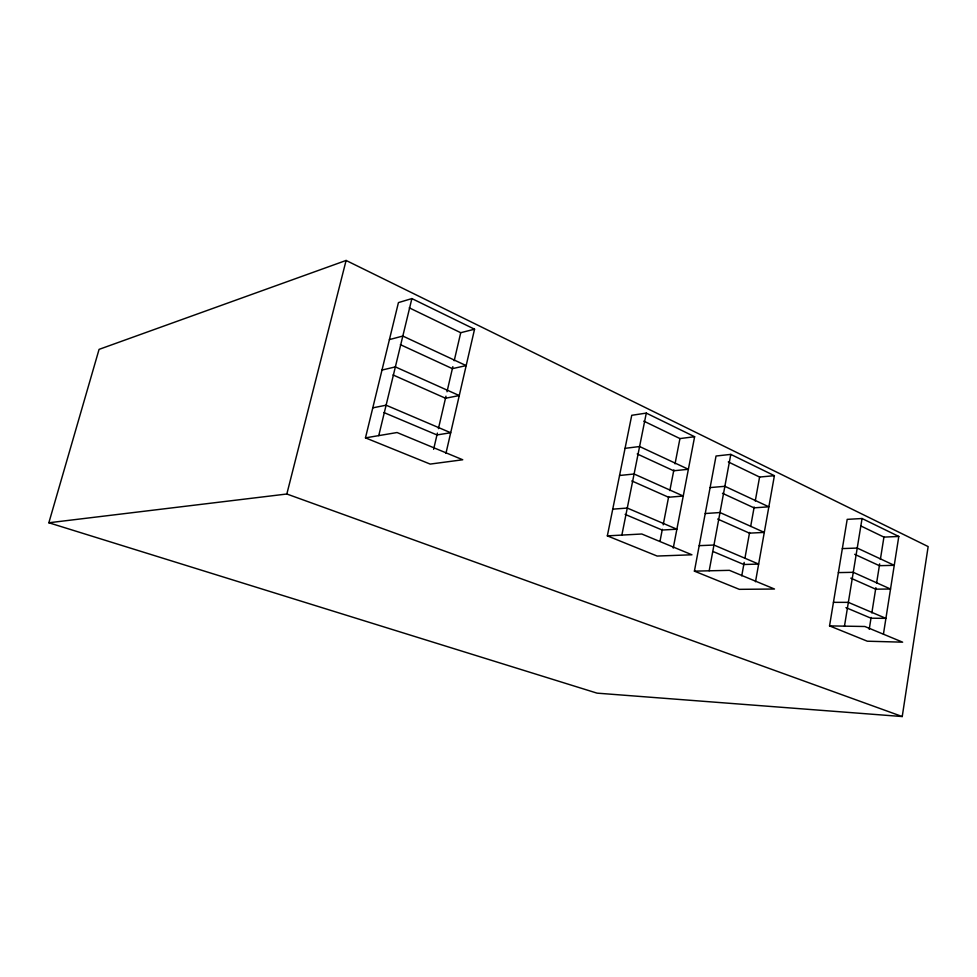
<?xml version="1.0" encoding="UTF-8"?>
<svg xmlns="http://www.w3.org/2000/svg" width="977" height="977" viewBox="0 0 977 977"><rect width="100%" height="100%" fill="white"/><g stroke="black" fill="none" stroke-linecap="round" stroke-linejoin="round"><path stroke-width="1.47" d="M902.235 716.544L928.15 546.583L346.102 260.456L99.068 349.375L48.85 522.768L597.057 693.145L902.235 716.544L286.835 494.008L48.85 522.768M883.44 634.097L898.791 536.458L862.056 518.518L847.193 519.361L829.546 625.891L867.32 641.205L902.638 642.17L864.865 626.501L829.546 625.891M869.225 629.31L871.118 617.415M871.838 612.945L875.868 587.665M876.577 583.208L879.666 563.876M880.375 559.406L883.929 537.106L860.798 525.931M844.47 626.147L862.056 518.518M755.502 581.742L774.395 475.689L730.796 454.39L716.043 456.015L694.415 571.142L739.32 589.339L774.492 589.021L729.404 570.336L694.415 571.142M741.751 575.868L744.181 562.386M744.987 557.891L749.591 532.441M750.666 526.456L754.183 506.99M755.258 501.006L759.581 477.045L728.292 461.926M709.18 570.8L730.796 454.39M673.251 548.097L694.623 436.719L646.286 413.1L631.74 415.298L607.34 535.872L657.142 556.047L691.936 554.789L641.791 534.004L607.34 535.872M660.025 541.173L662.333 529.278M663.2 524.82L668.683 496.572M669.843 490.625L673.886 469.803M675.034 463.855L679.943 438.575L694.623 436.719M621.861 535.078L646.286 413.1M445.939 453.401L474.553 329.2L411.879 298.583L398.433 302.601L365.471 437.867L430.185 464.087L462.744 459.764L397.065 432.53L365.471 437.867M433.617 449.322L437.391 433.092M438.417 428.659L445.976 396.186M447.002 391.753L452.839 366.656M454.207 360.745L460.729 332.705L474.553 329.2M378.758 435.62L411.879 298.583M286.835 494.008L346.102 260.456M389.408 339.593L402.829 336.051L466.163 365.606L452.375 368.647L400.362 344.649M381.995 370.051L395.367 366.9L459.263 395.563L445.5 398.237L393.035 374.948M372.787 407.849L386.11 405.199L450.69 432.738L436.963 434.948L383.949 412.563M625.06 448.333L639.593 446.526L688.37 469.278L673.69 470.78L637.212 453.951M619.552 475.494L634.097 473.992L683.241 496.035L668.561 497.244L631.814 480.928M759.581 477.045L774.395 475.689M710.12 487.584L724.873 486.302L768.85 506.819L754.024 507.845L722.467 493.287M612.738 509.164L627.271 508.052L676.866 529.204L662.186 530.035L625.109 514.378M705.247 513.523L720 512.534L764.295 532.404L749.457 533.149L717.68 519.043M883.929 537.106L898.791 536.458M699.202 545.667L713.967 545.032L758.64 564.083L743.802 564.498L713.137 551.553M842.345 548.598L857.232 548.06L894.248 565.329L879.373 565.683L854.692 554.301M838.364 572.607L853.263 572.314L890.523 589.033L875.624 589.155L850.784 578.128M833.442 602.345L848.354 602.357L885.907 618.368L870.995 618.197L845.96 607.633M409.265 307.84L460.729 332.705M643.794 421.124L679.943 438.575"/></g></svg>
